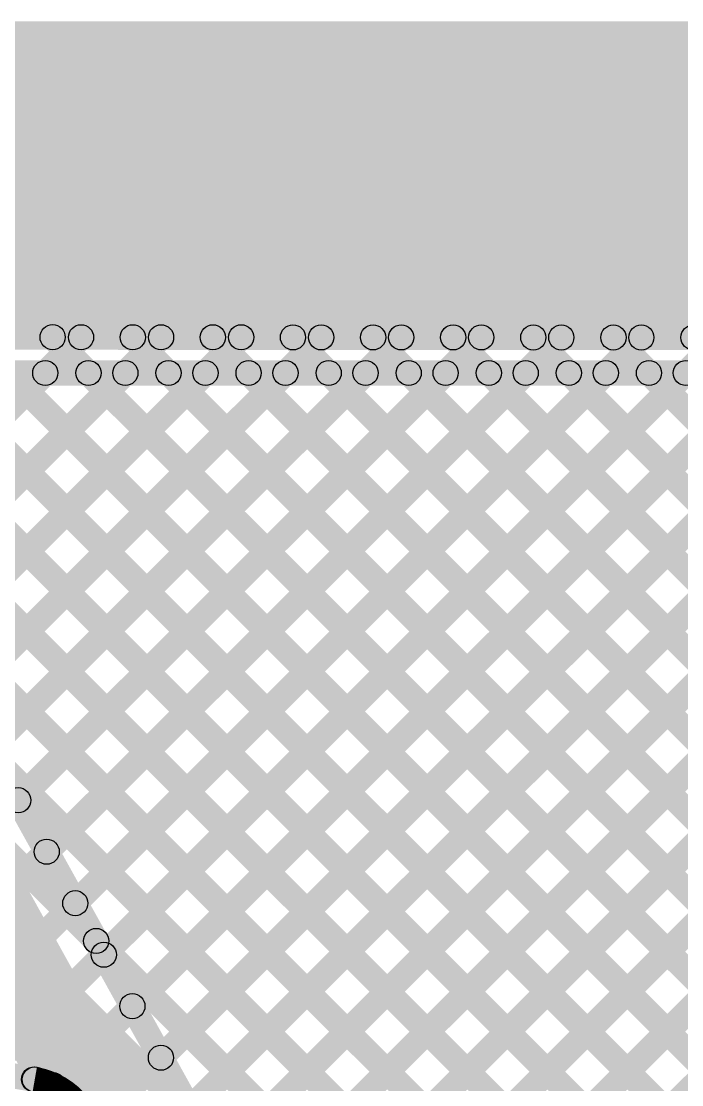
# Model space of a CAD drawing. Header units: millimetres. Extents: x 2.72 to 4.82, y 2.46 to 3.29.
# Drawn here: x 2.8875 to 3.0974, y 2.9487 to 3.287 of the extents above; entities that cross this region are included whole.
import ezdxf

# ---------------------------------------------------------------- set-up
doc = ezdxf.new("R2010")
doc.units = ezdxf.units.MM
doc.header["$MEASUREMENT"] = 0
for name, color, linetype in [('BottomLayer', 5, 'Continuous'), ('BottomPaste', 16, 'Continuous'), ('BottomSolder', 6, 'Continuous'), ('TopLayer', 1, 'Continuous')]:
    doc.layers.add(name, color=color, linetype=linetype)

# ---------------------------------------------------------------- blocks, each defined once
blk = doc.blocks.new('CAP_0201_B_34')
at = {"layer": 'BottomLayer'}
for points in [[(-0.01772, 0.00591), (-0.00591, 0.00591), (-0.00591, -0.00591), (-0.01772, -0.00591)], [(0.00591, 0.00591), (0.01772, 0.00591), (0.01772, -0.00591), (0.00591, -0.00591)]]:
    blk.add_hatch(color=5, dxfattribs=at).paths.add_polyline_path(points)
at = {"layer": 'BottomPaste'}
for points in [[(-0.01772, 0.00591), (-0.00591, 0.00591), (-0.00591, -0.00591), (-0.01772, -0.00591)], [(0.00591, 0.00591), (0.01772, 0.00591), (0.01772, -0.00591), (0.00591, -0.00591)]]:
    blk.add_hatch(color=16, dxfattribs=at).paths.add_polyline_path(points)
at = {"layer": 'BottomSolder'}
for points in [[(-0.01988, 0.00807), (-0.00374, 0.00807), (-0.00374, -0.00807), (-0.01988, -0.00807)], [(0.00374, 0.00807), (0.01988, 0.00807), (0.01988, -0.00807), (0.00374, -0.00807)]]:
    blk.add_hatch(color=6, dxfattribs=at).paths.add_polyline_path(points)

msp = doc.modelspace()

# ---------------------------------------------------------------- hatches: boundary and pattern name
at = {"layer": 'BottomLayer'}
for points in [[(2.72, 3.18612), (4.81064, 3.18612), (4.81064, 3.287), (2.72, 3.287)], [(2.84392, 3.11828), (2.83826, 3.12393), (2.89228, 3.17795), (2.89793, 3.17229)], [(2.853, 3.1019), (2.84734, 3.10755), (2.91773, 3.17795), (2.92339, 3.17229)], [(2.86208, 3.08552), (2.85642, 3.09118), (2.94319, 3.17795), (2.94884, 3.17229)], [(2.8626, 3.17112), (2.8626, 3.17912), (3.24867, 3.17912), (3.24867, 3.17112)], [(2.87115, 3.06914), (2.8655, 3.0748), (2.96864, 3.17795), (2.9743, 3.17229)], [(2.88023, 3.05276), (2.87457, 3.05842), (2.9941, 3.17795), (2.99976, 3.17229)], [(2.88054, 3.17229), (2.8862, 3.17795), (3.11779, 2.94636), (3.11213, 2.9407)], [(2.88931, 3.03639), (2.88365, 3.04204), (3.01956, 3.17795), (3.02521, 3.17229)], [(2.89839, 3.02001), (2.89273, 3.02567), (3.04501, 3.17795), (3.05067, 3.17229)], [(2.90747, 3.00363), (2.90181, 3.00929), (3.07047, 3.17795), (3.07612, 3.17229)], [(2.906, 3.17229), (2.91166, 3.17795), (3.12711, 2.9625), (3.12145, 2.95684)], [(2.91654, 2.98725), (2.91089, 2.99291), (3.09592, 3.17795), (3.10158, 3.17229)], [(2.92562, 2.97088), (2.91997, 2.97653), (3.12138, 3.17795), (3.12704, 3.17229)], [(2.9347, 2.9545), (2.92904, 2.96016), (3.14683, 3.17795), (3.15249, 3.17229)], [(2.93146, 3.17229), (2.93711, 3.17795), (3.13642, 2.97863), (3.13077, 2.97298)], [(2.94378, 2.93812), (2.93812, 2.94378), (3.17229, 3.17795), (3.17795, 3.17229)], [(2.95286, 2.92174), (2.9472, 2.9274), (3.19775, 3.17795), (3.2034, 3.17229)], [(2.96194, 2.90537), (2.95628, 2.91102), (3.2232, 3.17795), (3.22886, 3.17229)], [(2.95691, 3.17229), (2.96257, 3.17795), (3.14574, 2.99477), (3.14008, 2.98912)], [(2.98237, 3.17229), (2.98802, 3.17795), (3.15506, 3.01091), (3.1494, 3.00525)], [(3.00782, 3.17229), (3.01348, 3.17795), (3.16438, 3.02705), (3.15872, 3.02139)], [(3.03328, 3.17229), (3.03894, 3.17795), (3.17369, 3.04319), (3.16804, 3.03753)], [(3.05873, 3.17229), (3.06439, 3.17795), (3.18301, 3.05933), (3.17735, 3.05367)], [(3.08419, 3.17229), (3.08985, 3.17795), (3.19233, 3.07546), (3.18667, 3.06981)], [(2.85787, 3.1695), (2.86353, 3.17516), (3.10847, 2.93022), (3.10281, 2.92456)], [(3.02004, 2.71436), (3.046, 2.72875), (2.80161, 3.16963), (2.77565, 3.15524)], [(2.99307, 2.91104), (2.98741, 2.9167), (3.24199, 3.17128), (3.24765, 3.16562)], [(2.84657, 3.15535), (2.85223, 3.16101), (3.09915, 2.91408), (3.0935, 2.90842)], [(2.83289, 3.14358), (2.83855, 3.14923), (3.07245, 2.91533), (3.06679, 2.90968)], [(2.82574, 3.14055), (2.83273, 3.14443), (2.97204, 2.89312), (2.96504, 2.88924)], [(2.84514, 3.10587), (2.85079, 3.11153), (3.05075, 2.91157), (3.0451, 2.90591)], [(3.01031, 2.90283), (3.00466, 2.90849), (3.20722, 3.11105), (3.21287, 3.10539)], [(2.8768, 3.04876), (2.88245, 3.05441), (3.0215, 2.91537), (3.01584, 2.90971)], [(3.04064, 2.90771), (3.03499, 2.91336), (3.17244, 3.05082), (3.1781, 3.04516)], [(2.90846, 2.99164), (2.91411, 2.9973), (2.99476, 2.91665), (2.98911, 2.91099)], [(3.06903, 2.91064), (3.06337, 2.9163), (3.13767, 2.99059), (3.14333, 2.98493)]]:
    msp.add_hatch(color=5, dxfattribs=at).paths.add_polyline_path(points)
h = msp.add_hatch(color=5, dxfattribs=at)
edge = h.paths.add_edge_path()
edge.add_arc((2.8951, 3.17512), 0.004, 0, 360)
h = msp.add_hatch(color=5, dxfattribs=at)
edge = h.paths.add_edge_path()
edge.add_arc((2.90883, 3.17512), 0.004, 0, 360)
h = msp.add_hatch(color=5, dxfattribs=at)
edge = h.paths.add_edge_path()
edge.add_arc((2.92056, 3.17512), 0.004, 0, 360)
h = msp.add_hatch(color=5, dxfattribs=at)
edge = h.paths.add_edge_path()
edge.add_arc((2.93428, 3.17512), 0.004, 0, 360)
h = msp.add_hatch(color=5, dxfattribs=at)
edge = h.paths.add_edge_path()
edge.add_arc((2.94602, 3.17512), 0.004, 0, 360)
h = msp.add_hatch(color=5, dxfattribs=at)
edge = h.paths.add_edge_path()
edge.add_arc((2.95974, 3.17512), 0.004, 0, 360)
h = msp.add_hatch(color=5, dxfattribs=at)
edge = h.paths.add_edge_path()
edge.add_arc((2.97147, 3.17512), 0.004, 0, 360)
h = msp.add_hatch(color=5, dxfattribs=at)
edge = h.paths.add_edge_path()
edge.add_arc((2.9852, 3.17512), 0.004, 0, 360)
h = msp.add_hatch(color=5, dxfattribs=at)
edge = h.paths.add_edge_path()
edge.add_arc((2.99693, 3.17512), 0.004, 0, 360)
h = msp.add_hatch(color=5, dxfattribs=at)
edge = h.paths.add_edge_path()
edge.add_arc((3.01065, 3.17512), 0.004, 0, 360)
h = msp.add_hatch(color=5, dxfattribs=at)
edge = h.paths.add_edge_path()
edge.add_arc((3.02238, 3.17512), 0.004, 0, 360)
h = msp.add_hatch(color=5, dxfattribs=at)
edge = h.paths.add_edge_path()
edge.add_arc((3.03611, 3.17512), 0.004, 0, 360)
h = msp.add_hatch(color=5, dxfattribs=at)
edge = h.paths.add_edge_path()
edge.add_arc((3.04784, 3.17512), 0.004, 0, 360)
h = msp.add_hatch(color=5, dxfattribs=at)
edge = h.paths.add_edge_path()
edge.add_arc((3.06156, 3.17512), 0.004, 0, 360)
h = msp.add_hatch(color=5, dxfattribs=at)
edge = h.paths.add_edge_path()
edge.add_arc((3.0733, 3.17512), 0.004, 0, 360)
h = msp.add_hatch(color=5, dxfattribs=at)
edge = h.paths.add_edge_path()
edge.add_arc((3.08702, 3.17512), 0.004, 0, 360)
h = msp.add_hatch(color=5, dxfattribs=at)
edge = h.paths.add_edge_path()
edge.add_arc((3.09875, 3.17512), 0.004, 0, 360)
h = msp.add_hatch(color=5, dxfattribs=at)
edge = h.paths.add_edge_path()
edge.add_arc((2.88648, 3.03922), 0.004, 0, 360)
h = msp.add_hatch(color=5, dxfattribs=at)
edge = h.paths.add_edge_path()
edge.add_arc((2.89556, 3.02284), 0.004, 0, 360)
h = msp.add_hatch(color=5, dxfattribs=at)
edge = h.paths.add_edge_path()
edge.add_arc((2.90464, 3.00646), 0.004, 0, 360)
h = msp.add_hatch(color=5, dxfattribs=at)
edge = h.paths.add_edge_path()
edge.add_arc((2.91128, 2.99447), 0.004, 0, 360)
h = msp.add_hatch(color=5, dxfattribs=at)
edge = h.paths.add_edge_path()
edge.add_arc((2.91372, 2.99008), 0.004, 0, 360)
h = msp.add_hatch(color=5, dxfattribs=at)
edge = h.paths.add_edge_path()
edge.add_arc((2.92279, 2.97371), 0.004, 0, 360)
h = msp.add_hatch(color=5, dxfattribs=at)
edge = h.paths.add_edge_path()
edge.add_arc((2.93187, 2.95733), 0.004, 0, 360)
at = {"layer": 'TopLayer'}
for points in [[(2.86831, 3.18251), (2.86831, 3.19051), (4.66796, 3.18973), (4.66796, 3.18173)], [(2.82394, 3.09829), (2.81828, 3.10395), (2.90365, 3.18932), (2.90931, 3.18366)], [(2.83292, 3.08182), (2.82727, 3.08748), (2.9291, 3.18931), (2.93475, 3.18365)], [(2.83511, 3.0331), (2.82946, 3.03876), (2.97999, 3.18929), (2.98564, 3.18363)], [(2.83759, 3.06104), (2.83194, 3.06669), (2.95454, 3.1893), (2.9602, 3.18364)], [(2.85488, 3.02742), (2.84923, 3.03307), (3.00543, 3.18928), (3.01109, 3.18362)], [(2.86631, 3.01339), (2.86065, 3.01904), (3.03087, 3.18927), (3.03653, 3.18361)], [(2.87458, 2.9962), (2.86893, 3.00186), (3.05632, 3.18925), (3.06198, 3.1836)], [(2.86915, 3.18368), (2.87481, 3.18934), (3.12959, 2.93455), (3.12394, 2.9289)], [(2.87987, 2.95058), (2.87421, 2.95623), (3.10721, 3.18923), (3.11287, 3.18358)], [(2.88056, 2.97673), (2.87491, 2.98238), (3.08176, 3.18924), (3.08742, 3.18359)], [(2.89462, 3.18367), (2.90028, 3.18933), (3.13803, 2.95157), (3.13238, 2.94591)], [(2.90046, 2.94572), (2.89481, 2.95138), (3.13265, 3.18922), (3.13831, 3.18356)], [(2.91267, 2.93247), (2.90701, 2.93813), (3.1581, 3.18921), (3.16376, 3.18355)], [(2.92152, 2.91587), (2.91587, 2.92152), (3.18354, 3.1892), (3.1892, 3.18354)], [(2.92287, 2.89176), (2.91722, 2.89742), (3.20899, 3.18919), (3.21464, 3.18353)], [(2.92009, 3.18366), (2.92574, 3.18931), (3.14648, 2.96858), (3.14082, 2.96293)], [(2.92623, 2.86966), (2.92057, 2.87531), (3.23443, 3.18918), (3.24009, 3.18352)], [(2.94555, 3.18365), (2.95121, 3.1893), (3.15492, 2.9856), (3.14926, 2.97994)], [(2.97102, 3.18363), (2.97668, 3.18929), (3.16336, 3.00261), (3.1577, 2.99695)], [(2.99307, 2.91104), (2.98741, 2.9167), (3.25988, 3.18917), (3.26553, 3.18351)], [(2.99649, 3.18362), (3.00214, 3.18928), (3.1718, 3.01962), (3.16614, 3.01397)], [(3.01031, 2.90283), (3.00466, 2.90849), (3.28532, 3.18915), (3.29098, 3.1835)], [(3.02195, 3.18361), (3.02761, 3.18927), (3.18024, 3.03664), (3.17459, 3.03098)], [(3.04742, 3.1836), (3.05308, 3.18926), (3.18869, 3.05365), (3.18303, 3.04799)], [(3.07289, 3.18359), (3.07855, 3.18925), (3.19713, 3.07067), (3.19147, 3.06501)], [(2.85787, 3.1695), (2.86353, 3.17516), (3.12115, 2.91754), (3.11549, 2.91188)], [(2.84657, 3.15535), (2.85223, 3.16101), (3.11271, 2.90053), (3.10705, 2.89487)], [(2.83289, 3.14358), (2.83855, 3.14923), (3.07245, 2.91533), (3.06679, 2.90968)], [(2.81669, 3.13432), (2.82235, 3.13997), (3.05075, 2.91157), (3.0451, 2.90591)], [(2.81337, 3.11218), (2.81903, 3.11784), (3.0215, 2.91537), (3.01584, 2.90971)], [(2.83317, 3.06693), (2.83883, 3.07259), (2.99476, 2.91665), (2.98911, 2.91099)], [(3.04064, 2.90771), (3.03499, 2.91336), (3.19066, 3.06904), (3.19632, 3.06339)], [(2.8601, 3.01454), (2.86576, 3.0202), (2.97675, 2.90921), (2.97109, 2.90355)], [(3.06903, 2.91064), (3.06337, 2.9163), (3.1656, 3.01852), (3.17125, 3.01286)], [(2.87462, 2.97457), (2.88028, 2.98022), (2.97242, 2.88808), (2.96677, 2.88242)], [(2.87671, 2.94888), (2.87803, 2.95677), (2.89225, 2.95439), (2.89093, 2.9465)]]:
    msp.add_hatch(color=1, dxfattribs=at).paths.add_polyline_path(points)
h = msp.add_hatch(color=1, dxfattribs=at)
edge = h.paths.add_edge_path()
edge.add_arc((2.89745, 3.1865), 0.004, 0, 360)
h = msp.add_hatch(color=1, dxfattribs=at)
edge = h.paths.add_edge_path()
edge.add_arc((2.90648, 3.18649), 0.004, 0, 360)
h = msp.add_hatch(color=1, dxfattribs=at)
edge = h.paths.add_edge_path()
edge.add_arc((2.92292, 3.18649), 0.004, 0, 360)
h = msp.add_hatch(color=1, dxfattribs=at)
edge = h.paths.add_edge_path()
edge.add_arc((2.93192, 3.18648), 0.004, 0, 360)
h = msp.add_hatch(color=1, dxfattribs=at)
edge = h.paths.add_edge_path()
edge.add_arc((2.94838, 3.18647), 0.004, 0, 360)
h = msp.add_hatch(color=1, dxfattribs=at)
edge = h.paths.add_edge_path()
edge.add_arc((2.95737, 3.18647), 0.004, 0, 360)
h = msp.add_hatch(color=1, dxfattribs=at)
edge = h.paths.add_edge_path()
edge.add_arc((2.97385, 3.18646), 0.004, 0, 360)
h = msp.add_hatch(color=1, dxfattribs=at)
edge = h.paths.add_edge_path()
edge.add_arc((2.98281, 3.18646), 0.004, 0, 360)
h = msp.add_hatch(color=1, dxfattribs=at)
edge = h.paths.add_edge_path()
edge.add_arc((2.99932, 3.18645), 0.004, 0, 360)
h = msp.add_hatch(color=1, dxfattribs=at)
edge = h.paths.add_edge_path()
edge.add_arc((3.00826, 3.18645), 0.004, 0, 360)
h = msp.add_hatch(color=1, dxfattribs=at)
edge = h.paths.add_edge_path()
edge.add_arc((3.02478, 3.18644), 0.004, 0, 360)
h = msp.add_hatch(color=1, dxfattribs=at)
edge = h.paths.add_edge_path()
edge.add_arc((3.0337, 3.18644), 0.004, 0, 360)
h = msp.add_hatch(color=1, dxfattribs=at)
edge = h.paths.add_edge_path()
edge.add_arc((3.05025, 3.18643), 0.004, 0, 360)
h = msp.add_hatch(color=1, dxfattribs=at)
edge = h.paths.add_edge_path()
edge.add_arc((3.05915, 3.18643), 0.004, 0, 360)
h = msp.add_hatch(color=1, dxfattribs=at)
edge = h.paths.add_edge_path()
edge.add_arc((3.07572, 3.18642), 0.004, 0, 360)
h = msp.add_hatch(color=1, dxfattribs=at)
edge = h.paths.add_edge_path()
edge.add_arc((3.08459, 3.18642), 0.004, 0, 360)
h = msp.add_hatch(color=1, dxfattribs=at)
edge = h.paths.add_edge_path()
edge.add_arc((3.10118, 3.18641), 0.004, 0, 360)
h = msp.add_hatch(color=1, dxfattribs=at)
edge = h.paths.add_edge_path()
edge.add_arc((2.89159, 2.95044), 0.004, 0, 360)
h = msp.add_hatch(color=1, dxfattribs=at)
edge = h.paths.add_edge_path()
edge.add_arc((2.89177, 2.95041), 0.004, 0, 360)
h = msp.add_hatch(color=1, dxfattribs=at)
edge = h.paths.add_edge_path()
edge.add_arc((2.89764, 2.94855), 0.004, 0, 360)

# ---------------------------------------------------------------- linework, layer by layer
at = {"layer": 'BottomLayer'}
for centre in [(2.8951, 3.17512), (2.90883, 3.17512), (2.92056, 3.17512), (2.93428, 3.17512), (2.94602, 3.17512), (2.95974, 3.17512), (2.97147, 3.17512), (2.9852, 3.17512), (2.99693, 3.17512), (3.01065, 3.17512), (3.02238, 3.17512), (3.03611, 3.17512), (3.04784, 3.17512), (3.06156, 3.17512), (3.0733, 3.17512), (3.08702, 3.17512), (3.09875, 3.17512), (2.88648, 3.03922), (2.89556, 3.02284), (2.90464, 3.00646), (2.91128, 2.99447), (2.91372, 2.99008), (2.92279, 2.97371), (2.93187, 2.95733)]:
    msp.add_circle(centre, 0.004, dxfattribs=at)
at = {"layer": 'TopLayer', "const_width": 0.008}
msp.add_lwpolyline([(2.89177, 2.95041, -0.231511), (2.90812, 2.93853)], format="xyb", dxfattribs=at)
at = {"layer": 'TopLayer'}
for centre in [(2.89745, 3.1865), (2.90648, 3.18649), (2.92292, 3.18649), (2.93192, 3.18648), (2.94838, 3.18647), (2.95737, 3.18647), (2.97385, 3.18646), (2.98281, 3.18646), (2.99932, 3.18645), (3.00826, 3.18645), (3.02478, 3.18644), (3.0337, 3.18644), (3.05025, 3.18643), (3.05915, 3.18643), (3.07572, 3.18642), (3.08459, 3.18642), (3.10118, 3.18641), (2.89159, 2.95044), (2.89177, 2.95041), (2.89764, 2.94855)]:
    msp.add_circle(centre, 0.004, dxfattribs=at)

# ---------------------------------------------------------------- block references
at = {"rotation": 29}
msp.add_blockref('CAP_0201_B_34', (2.883, 2.954), dxfattribs=at)

doc.saveas('drawing.dxf')
